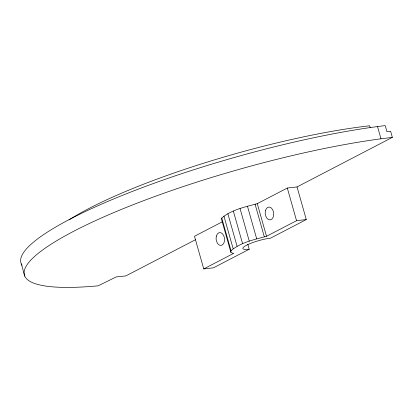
<?xml version="1.0" encoding="UTF-8"?>
<svg xmlns="http://www.w3.org/2000/svg" width="413" height="413" viewBox="0 0 413 413"><rect width="100%" height="100%" fill="white"/><g stroke="black" fill="none" stroke-linecap="round" stroke-linejoin="round"><path stroke-width="0.62" d="M22.142 265.358A235.126 43.251 -15.8 0 1 131.308 191.828A235.126 43.251 -15.8 0 1 377.508 126.554L385.231 125.598L386.96 131.721L390.621 131.267L392.35 137.39L297.045 186.929L287.314 188.034L257.284 203.645C245.085 207.001 231.616 209.644 221.771 218.043L221.611 219.597L230.846 252.24L232.664 253.21L233.773 253.308L203.738 268.92L194.502 236.277L222.271 221.848M230.846 252.24L231.006 250.686L221.771 218.043M231.006 250.686C240.851 242.281 254.32 239.638 266.519 236.288L296.549 220.676L306.281 219.571L297.045 186.929M195.648 239.633L125.836 275.925L116.306 276.906L98.108 285.832A235.126 43.251 -15.8 0 1 73.881 231.166A235.126 43.251 -15.8 0 1 380.972 138.794L392.35 137.39M247.815 244.289L249.215 249.235L213.469 267.815L203.738 268.92M306.281 219.571L270.536 238.151A17.687 3.252 -15.8 0 0 246.576 245.203A17.687 3.252 -15.8 0 0 249.215 249.235M377.508 126.554L380.972 138.794M370.198 127.638L369.666 125.774A207.073 38.089 -15.8 0 0 69.059 219.892M287.314 188.034L296.549 220.676M257.284 203.645L266.519 236.288M255.064 204.125L264.305 236.763M247.444 206.17L256.679 238.812M240.041 208.55L249.276 241.187M233.355 211.095L242.596 243.737M227.852 213.645L237.088 246.282M223.903 216.014L233.138 248.652M21.316 263.897L24.78 276.137M216.345 236.107A6.469 4.233 83.5 0 0 220.991 245.436A6.469 4.233 83.5 0 0 223.65 235.462A6.469 4.233 83.5 0 0 216.345 236.107M265.471 210.573A6.469 4.233 83.5 0 0 270.117 219.902A6.469 4.233 83.5 0 0 272.776 209.923A6.469 4.233 83.5 0 0 265.471 210.573"/></g></svg>
